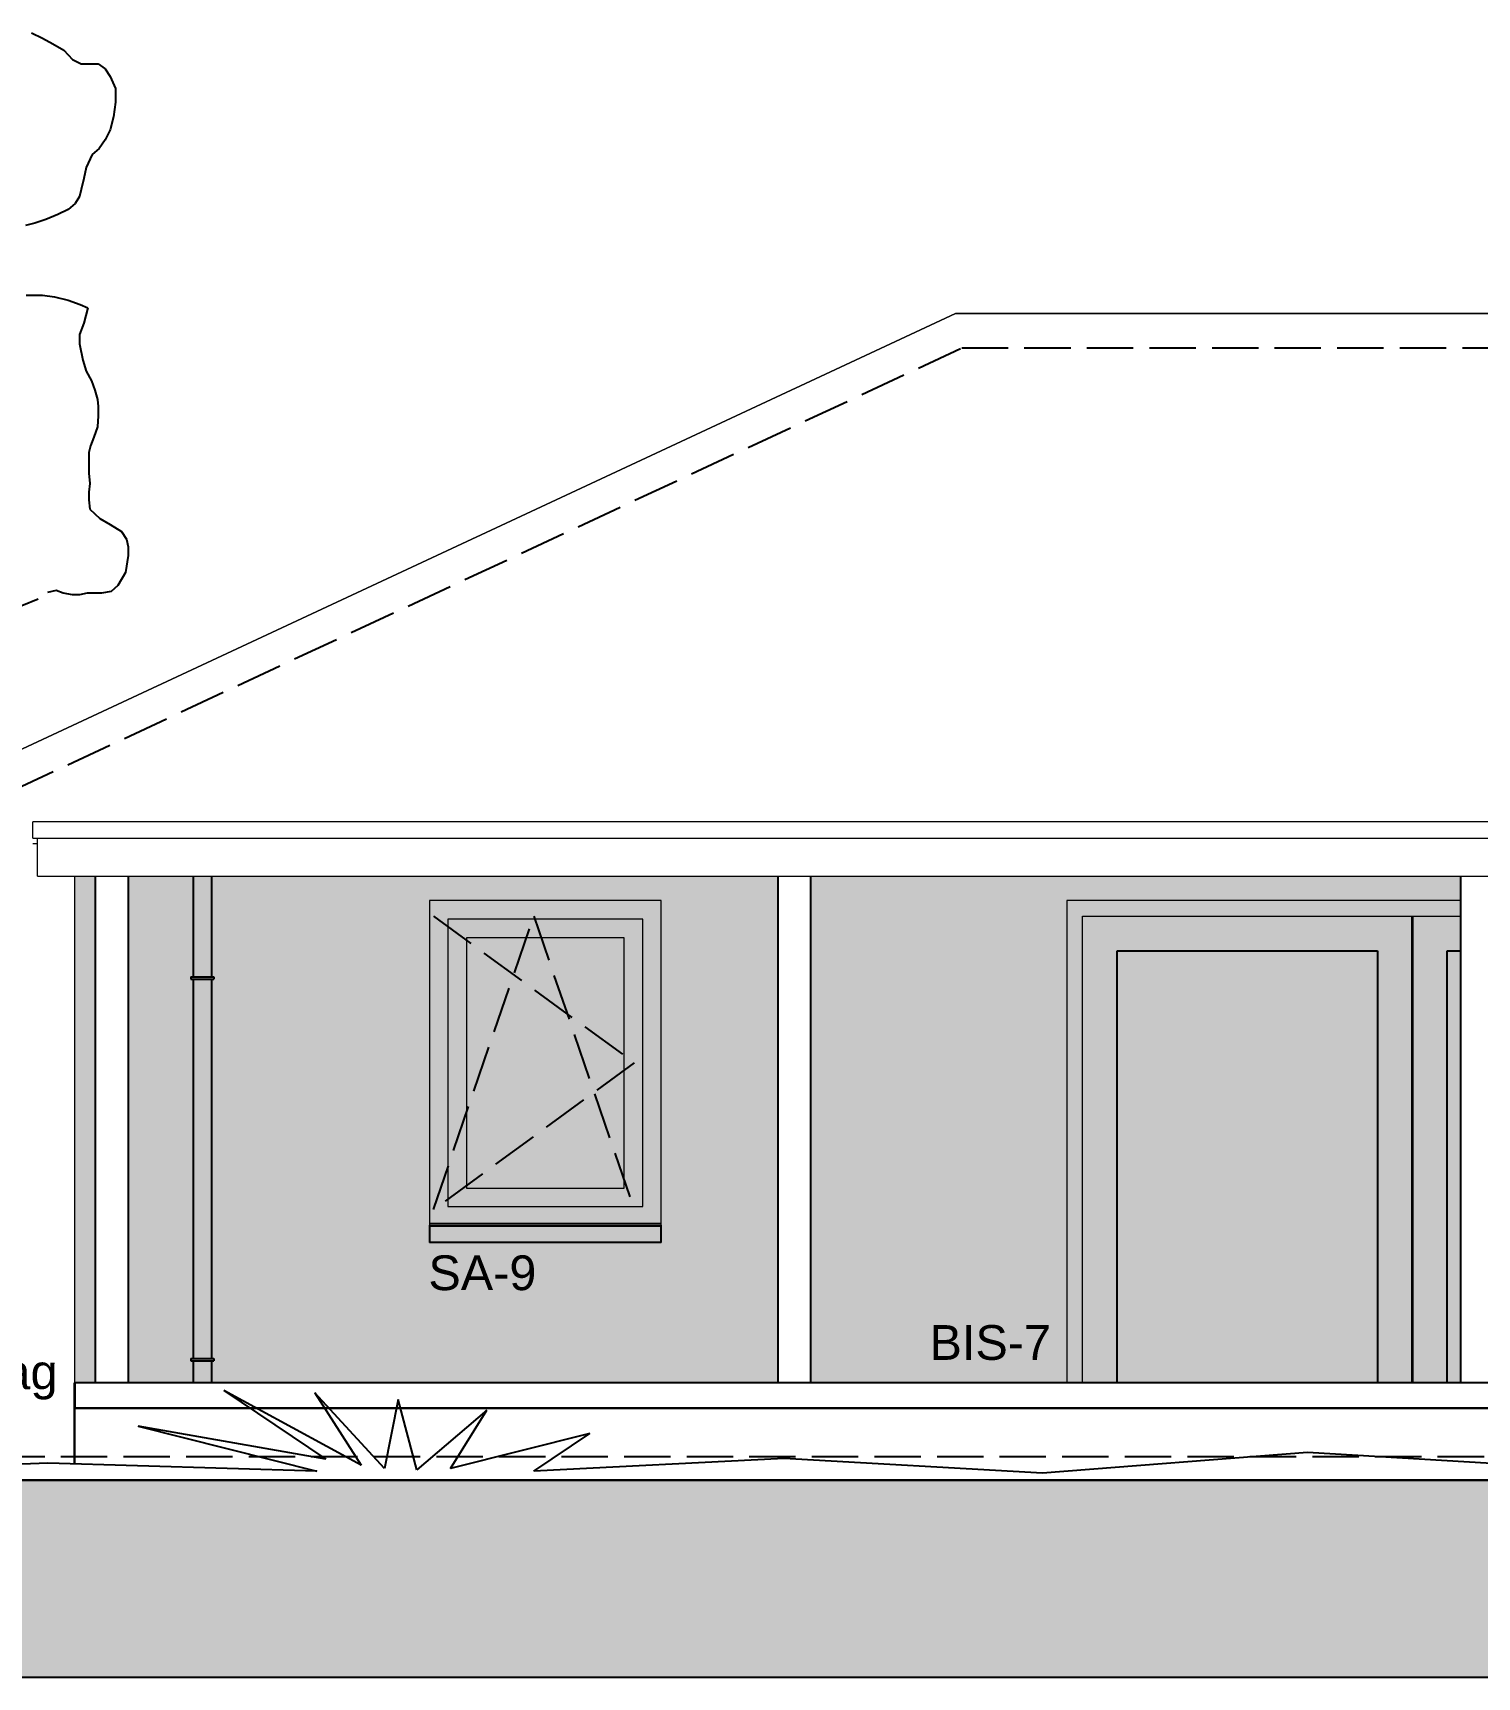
# Model space of a CAD drawing. Header units: millimetres. Extents: x 0 to 1200, y 0 to 841.
# Drawn here: x 818.3 to 880.6, y 662.8 to 733.7 of the extents above; entities that cross this region are included whole.
import ezdxf

# ---------------------------------------------------------------- set-up
doc = ezdxf.new("R2010")
doc.units = ezdxf.units.MM
doc.linetypes.add('PUNKT2_S9', pattern=[1, 0, -1])
doc.linetypes.add('VERDECKT2_S2', pattern=[2.7, 2, -0.7])
doc.layers.add('Standard', color=7, linetype='Continuous', lineweight=25)
doc.styles.add('ARIAL', font='arial.ttf')

msp = doc.modelspace()

# ---------------------------------------------------------------- hatches: boundary and pattern name
at = {"layer": 'Standard', "linetype": 'PUNKT2_S9', "lineweight": 25}
h = msp.add_hatch(color=8, dxfattribs=at)
h.paths.add_polyline_path([(881.281, 675.503), (911.648, 675.503), (911.648, 697.363), (881.281, 697.363)])
h.paths.add_polyline_path([(820.958, 675.503), (820.958, 697.363), (820.068, 697.363), (820.068, 675.503)])
h.paths.add_polyline_path([(822.378, 697.363), (822.378, 675.503), (850.409, 675.503), (850.409, 697.363)])
h.paths.add_polyline_path([(851.829, 675.503), (879.861, 675.503), (879.861, 697.363), (851.829, 697.363)])
at = {"layer": 'Standard', "linetype": 'PUNKT2_S9', "lineweight": -3}
h = msp.add_hatch(color=0, dxfattribs=at)
h.paths.add_polyline_path([(923.373, 668.869), (922.923, 668.873), (922.2, 668.873), (922.2, 667.477), (922.885, 667.477), (923.426, 667.492), (923.716, 667.544), (923.864, 667.634), (923.976, 667.777), (924.045, 667.961), (924.07, 668.19), (924.039, 668.441), (923.945, 668.636), (923.798, 668.779), (923.598, 668.854)])
h.paths.add_polyline_path([(1091.468, 671.303), (791.468, 671.303), (791.468, 662.803), (1091.468, 662.803)])
h.paths.add_polyline_path([(955.669, 665.23), (957.969, 665.23), (957.969, 664.303), (954.743, 664.303), (954.743, 669.758), (955.669, 669.758)], flags=16)
h.paths.add_polyline_path([(953.846, 668.873), (951.373, 668.873), (951.373, 667.654), (953.674, 667.654), (953.674, 666.727), (951.373, 666.727), (951.373, 665.23), (953.933, 665.23), (953.933, 664.303), (950.448, 664.303), (950.448, 669.803), (953.846, 669.803)], flags=16)
h.paths.add_polyline_path([(947.871, 665.732), (948.993, 669.803), (949.976, 669.803), (948.334, 664.303), (947.346, 664.303), (945.708, 669.803), (946.712, 669.803)], flags=16)
h.paths.add_polyline_path([(945.305, 669.803), (945.305, 668.873), (942.831, 668.873), (942.831, 667.654), (945.133, 667.654), (945.133, 666.727), (942.831, 666.727), (942.831, 665.23), (945.392, 665.23), (945.392, 664.303), (941.906, 664.303), (941.906, 669.803)], flags=16)
h.paths.add_polyline_path([(939.708, 668.711), (939.408, 668.887), (939.043, 668.948), (938.498, 668.831), (938.076, 668.486), (937.81, 667.912), (937.719, 667.117), (937.81, 666.261), (938.082, 665.646), (938.502, 665.282), (939.033, 665.158), (939.324, 665.192), (939.615, 665.293), (939.887, 665.447), (940.118, 665.628), (940.118, 666.325), (939.058, 666.325), (939.058, 667.252), (941.052, 667.252), (941.052, 665.061), (940.696, 664.742), (940.208, 664.464), (939.655, 664.273), (939.092, 664.21), (938.42, 664.299), (937.839, 664.57), (937.37, 665.013), (937.035, 665.605), (936.832, 666.311), (936.766, 667.071), (936.841, 667.883), (937.066, 668.599), (937.435, 669.188), (937.945, 669.623), (938.439, 669.83), (939.043, 669.897), (939.802, 669.788), (940.374, 669.466), (940.771, 668.955), (940.994, 668.28), (940.074, 668.073), (939.933, 668.437)], flags=16)
h.paths.add_polyline_path([(935.019, 666.25), (935.019, 669.803), (935.941, 669.803), (935.941, 666.322), (935.916, 665.718), (935.841, 665.271), (935.65, 664.839), (935.353, 664.498), (934.944, 664.28), (934.421, 664.21), (933.821, 664.321), (933.377, 664.663), (933.102, 665.226), (933.008, 666.003), (933.88, 666.123), (933.918, 665.718), (933.997, 665.454), (934.184, 665.234), (934.453, 665.158), (934.715, 665.211), (934.89, 665.368), (934.987, 665.695)], flags=16)
h.paths.add_polyline_path([(932.483, 669.803), (932.483, 664.303), (931.558, 664.303), (931.558, 669.803)], flags=16)
h.paths.add_polyline_path([(929.685, 668.873), (927.549, 668.873), (927.549, 669.803), (930.904, 669.803), (930.904, 668.941), (928.394, 665.23), (931.001, 665.23), (931.001, 664.303), (927.278, 664.303), (927.278, 665.305)], flags=16)
h.paths.add_polyline_path([(924.288, 669.653), (924.589, 669.45), (924.823, 669.128), (924.974, 668.722), (925.023, 668.261), (924.948, 667.695), (924.72, 667.237), (924.342, 666.91), (923.813, 666.73), (924.088, 666.51), (924.308, 666.269), (924.539, 665.92), (924.836, 665.377), (925.395, 664.303), (924.288, 664.303), (923.619, 665.5), (923.32, 666.021), (923.132, 666.307), (922.997, 666.449), (922.854, 666.535), (922.663, 666.584), (922.388, 666.599), (922.2, 666.599), (922.2, 664.303), (921.275, 664.303), (921.275, 669.803), (923.223, 669.803), (923.858, 669.766)], flags=16)
h.paths.add_polyline_path([(920.487, 665.23), (920.487, 664.303), (917.001, 664.303), (917.001, 669.803), (920.4, 669.803), (920.4, 668.873), (917.926, 668.873), (917.926, 667.654), (920.228, 667.654), (920.228, 666.727), (917.926, 666.727), (917.926, 665.23)], flags=16)
h.paths.add_polyline_path([(914.065, 666.884), (913.315, 665.965), (913.315, 664.303), (912.389, 664.303), (912.389, 669.803), (913.315, 669.803), (913.315, 667.361), (915.184, 669.803), (916.429, 669.803), (914.703, 667.661), (916.523, 664.303), (915.325, 664.303)], flags=16)
h.paths.add_polyline_path([(910.538, 669.803), (911.398, 669.803), (911.398, 664.303), (910.47, 664.303), (908.622, 667.89), (908.622, 664.303), (907.762, 664.303), (907.762, 669.803), (908.663, 669.803), (910.538, 666.13)], flags=16)
h.paths.add_polyline_path([(905.946, 664.303), (905.946, 669.803), (906.871, 669.803), (906.871, 664.303)], flags=16)
h.paths.add_polyline_path([(903.013, 669.758), (903.013, 665.23), (905.314, 665.23), (905.314, 664.303), (902.088, 664.303), (902.088, 669.758)], flags=16)

# ---------------------------------------------------------------- linework, layer by layer
at = {"layer": 'Standard', "color": 7, "linetype": 'Continuous', "lineweight": -3}
for p, q in [((818.195, 733.741), (818.674, 733.518)), ((818.674, 733.518), (819.119, 733.262)), ((819.119, 733.262), (819.599, 733.001)), ((819.599, 733.001), (819.969, 732.596)), ((819.969, 732.596), (820.338, 732.411)), ((820.338, 732.411), (820.634, 732.411)), ((820.634, 732.411), (821.077, 732.411)), ((821.077, 732.411), (821.373, 732.189)), ((821.373, 732.189), (821.595, 731.856)), ((821.595, 731.856), (821.816, 731.338)), ((821.816, 730.746), (821.742, 730.119)), ((821.816, 731.338), (821.816, 730.746)), ((821.742, 730.119), (821.595, 729.565)), ((821.595, 729.565), (821.373, 729.12)), ((821.114, 728.753), (820.818, 728.492)), ((821.373, 729.12), (821.114, 728.753)), ((820.56, 727.938), (820.449, 727.459)), ((820.818, 728.492), (820.56, 727.938)), ((820.449, 727.459), (820.338, 726.978)), ((820.264, 726.683), (820.079, 726.386)), ((820.338, 726.978), (820.264, 726.683)), ((819.34, 725.907), (818.823, 725.684)), ((819.783, 726.127), (819.34, 725.907)), ((820.079, 726.386), (819.783, 726.127)), ((818.342, 725.535), (817.935, 725.425)), ((818.823, 725.684), (818.342, 725.535)), ((817.972, 722.43), (818.379, 722.43)), ((818.379, 722.43), (818.674, 722.43)), ((818.674, 722.43), (819.193, 722.358)), ((819.193, 722.358), (819.783, 722.21)), ((819.783, 722.21), (820.301, 722.025)), ((820.301, 722.025), (820.634, 721.877)), ((820.634, 721.877), (820.449, 721.213)), ((820.449, 721.213), (820.264, 720.732)), ((820.264, 720.732), (820.264, 720.324)), ((820.264, 720.324), (820.412, 719.622)), ((820.412, 719.622), (820.56, 719.143)), ((820.56, 719.143), (820.781, 718.736)), ((820.781, 718.736), (820.929, 718.331)), ((820.929, 718.331), (821.04, 717.924)), ((821.04, 717.924), (821.077, 717.629)), ((821.077, 717.219), (821.04, 716.74)), ((821.077, 717.629), (821.077, 717.219)), ((821.04, 716.74), (820.893, 716.297)), ((820.745, 715.928), (820.671, 715.631)), ((820.893, 716.297), (820.745, 715.928)), ((820.671, 715.631), (820.671, 715.226)), ((820.671, 715.226), (820.671, 714.744)), ((820.671, 714.744), (820.708, 714.301)), ((820.708, 714.301), (820.671, 713.932)), ((820.671, 713.932), (820.671, 713.599)), ((820.671, 713.599), (820.708, 713.192)), ((820.708, 713.192), (821.151, 712.785)), ((821.151, 712.785), (821.595, 712.528)), ((821.595, 712.528), (822.075, 712.231)), ((822.075, 712.231), (822.297, 711.898)), ((822.297, 711.898), (822.371, 711.567)), ((822.371, 711.567), (822.371, 711.196)), ((822.371, 711.196), (822.26, 710.458)), ((822.26, 710.458), (821.928, 709.902)), ((819.266, 709.682), (818.886, 709.601)), ((819.562, 709.572), (819.266, 709.682)), ((819.969, 709.497), (819.562, 709.572)), ((820.264, 709.497), (819.969, 709.497)), ((820.597, 709.572), (820.264, 709.497)), ((820.929, 709.572), (820.597, 709.572)), ((821.225, 709.572), (820.929, 709.572)), ((821.632, 709.644), (821.225, 709.572)), ((821.928, 709.902), (821.632, 709.644)), ((818.491, 709.313), (817.788, 709.016)), ((825.167, 697.363), (825.167, 693.015)), ((825.967, 697.363), (825.967, 693.015)), ((825.067, 693.015), (825.067, 692.912)), ((825.068, 693.015), (825.069, 693.015)), ((825.068, 692.912), (825.069, 692.912)), ((825.069, 693.015), (825.072, 693.015)), ((825.069, 692.912), (825.072, 692.912)), ((825.072, 693.015), (825.075, 693.015)), ((825.072, 692.912), (825.075, 692.912)), ((825.075, 693.015), (825.079, 693.015)), ((825.075, 692.912), (825.079, 692.912)), ((825.079, 693.015), (825.084, 693.015)), ((825.079, 692.912), (825.084, 692.912)), ((825.084, 693.015), (825.091, 693.015)), ((825.084, 692.912), (825.091, 692.912)), ((825.091, 693.015), (825.098, 693.015)), ((825.091, 692.912), (825.098, 692.912)), ((825.098, 693.015), (825.105, 693.015)), ((825.098, 692.912), (825.105, 692.912)), ((825.105, 693.015), (825.114, 693.015)), ((825.105, 692.912), (825.114, 692.912)), ((825.114, 693.015), (825.124, 693.015)), ((825.114, 692.912), (825.124, 692.912)), ((825.124, 693.015), (825.134, 693.015)), ((825.124, 692.912), (825.134, 692.912)), ((825.134, 693.015), (825.146, 693.015)), ((825.134, 692.912), (825.146, 692.912)), ((825.146, 693.015), (825.158, 693.015)), ((825.146, 692.912), (825.158, 692.912)), ((825.158, 693.015), (825.171, 693.015)), ((825.158, 692.912), (825.171, 692.912)), ((825.167, 692.912), (825.167, 676.551)), ((825.171, 693.015), (825.184, 693.015)), ((825.171, 692.912), (825.184, 692.912)), ((825.184, 693.015), (825.199, 693.015)), ((825.184, 692.912), (825.199, 692.912)), ((825.199, 693.015), (825.214, 693.015)), ((825.199, 692.912), (825.214, 692.912)), ((825.214, 693.015), (825.23, 693.015)), ((825.214, 692.912), (825.23, 692.912)), ((825.23, 693.015), (825.246, 693.015)), ((825.23, 692.912), (825.246, 692.912)), ((825.246, 693.015), (825.263, 693.015)), ((825.246, 692.912), (825.263, 692.912)), ((825.263, 693.015), (825.281, 693.015)), ((825.263, 692.912), (825.281, 692.912)), ((825.281, 693.015), (825.299, 693.015)), ((825.281, 692.912), (825.299, 692.912)), ((825.299, 693.015), (825.317, 693.015)), ((825.299, 692.912), (825.317, 692.912)), ((825.317, 693.015), (825.337, 693.015)), ((825.317, 692.912), (825.337, 692.912)), ((825.337, 693.015), (825.356, 693.015)), ((825.337, 692.912), (825.356, 692.912)), ((825.356, 693.015), (825.376, 693.015)), ((825.356, 692.912), (825.376, 692.912)), ((825.376, 693.015), (825.396, 693.015)), ((825.376, 692.912), (825.396, 692.912)), ((825.396, 693.015), (825.417, 693.015)), ((825.396, 692.912), (825.417, 692.912)), ((825.417, 693.015), (825.438, 693.015)), ((825.417, 692.912), (825.438, 692.912)), ((825.438, 693.015), (825.459, 693.015)), ((825.438, 692.912), (825.459, 692.912)), ((825.459, 693.015), (825.481, 693.015)), ((825.459, 692.912), (825.481, 692.912)), ((825.481, 693.015), (825.502, 693.015)), ((825.481, 692.912), (825.502, 692.912)), ((825.502, 693.015), (825.524, 693.015)), ((825.502, 692.912), (825.524, 692.912)), ((825.524, 693.015), (825.546, 693.015)), ((825.524, 692.912), (825.546, 692.912)), ((825.546, 693.015), (825.567, 693.015)), ((825.546, 692.912), (825.567, 692.912)), ((825.567, 693.015), (825.589, 693.015)), ((825.567, 692.912), (825.589, 692.912)), ((825.589, 693.015), (825.611, 693.015)), ((825.589, 692.912), (825.611, 692.912)), ((825.611, 693.015), (825.633, 693.015)), ((825.611, 692.912), (825.633, 692.912)), ((825.633, 693.015), (825.654, 693.015)), ((825.633, 692.912), (825.654, 692.912)), ((825.654, 693.015), (825.676, 693.015)), ((825.654, 692.912), (825.676, 692.912)), ((825.676, 693.015), (825.697, 693.015)), ((825.676, 692.912), (825.697, 692.912)), ((825.697, 693.015), (825.718, 693.015)), ((825.697, 692.912), (825.718, 692.912)), ((825.718, 693.015), (825.738, 693.015)), ((825.718, 692.912), (825.738, 692.912)), ((825.738, 693.015), (825.759, 693.015)), ((825.738, 692.912), (825.759, 692.912)), ((825.759, 693.015), (825.779, 693.015)), ((825.759, 692.912), (825.779, 692.912)), ((825.779, 693.015), (825.798, 693.015)), ((825.779, 692.912), (825.798, 692.912)), ((825.798, 693.015), (825.817, 693.015)), ((825.798, 692.912), (825.817, 692.912)), ((825.817, 693.015), (825.836, 693.015)), ((825.817, 692.912), (825.836, 692.912)), ((825.836, 693.015), (825.854, 693.015)), ((825.836, 692.912), (825.854, 692.912)), ((825.854, 693.015), (825.872, 693.015)), ((825.854, 692.912), (825.872, 692.912)), ((825.872, 693.015), (825.889, 693.015)), ((825.872, 692.912), (825.889, 692.912)), ((825.889, 693.015), (825.905, 693.015)), ((825.889, 692.912), (825.905, 692.912)), ((825.905, 693.015), (825.921, 693.015)), ((825.905, 692.912), (825.921, 692.912)), ((825.921, 693.015), (825.936, 693.015)), ((825.921, 692.912), (825.936, 692.912)), ((825.936, 693.015), (825.95, 693.015)), ((825.936, 692.912), (825.95, 692.912)), ((825.95, 693.015), (825.964, 693.015)), ((825.95, 692.912), (825.964, 692.912)), ((825.964, 693.015), (825.977, 693.015)), ((825.964, 692.912), (825.977, 692.912)), ((825.967, 692.912), (825.967, 676.551)), ((825.977, 693.015), (825.989, 693.015)), ((825.977, 692.912), (825.989, 692.912)), ((825.989, 693.015), (826, 693.015)), ((825.989, 692.912), (826, 692.912)), ((826, 693.015), (826.011, 693.015)), ((826, 692.912), (826.011, 692.912)), ((826.011, 693.015), (826.021, 693.015)), ((826.011, 692.912), (826.021, 692.912)), ((826.021, 693.015), (826.029, 693.015)), ((826.021, 692.912), (826.029, 692.912)), ((826.029, 693.015), (826.037, 693.015)), ((826.029, 692.912), (826.037, 692.912)), ((826.037, 693.015), (826.044, 693.015)), ((826.037, 692.912), (826.044, 692.912)), ((826.044, 693.015), (826.05, 693.015)), ((826.044, 692.912), (826.05, 692.912)), ((826.05, 693.015), (826.056, 693.015)), ((826.05, 692.912), (826.056, 692.912)), ((826.056, 693.015), (826.06, 693.015)), ((826.056, 692.912), (826.06, 692.912)), ((826.06, 693.015), (826.063, 693.015)), ((826.06, 692.912), (826.063, 692.912)), ((826.063, 693.015), (826.066, 693.015)), ((826.063, 692.912), (826.066, 692.912)), ((826.066, 693.015), (826.067, 693.015)), ((826.066, 692.912), (826.067, 692.912)), ((826.067, 693.015), (826.067, 692.912)), ((825.067, 676.551), (825.067, 676.448)), ((825.068, 676.551), (825.069, 676.551)), ((825.068, 676.448), (825.069, 676.448)), ((825.069, 676.551), (825.072, 676.551)), ((825.069, 676.448), (825.072, 676.448)), ((825.072, 676.551), (825.075, 676.551)), ((825.072, 676.448), (825.075, 676.448)), ((825.075, 676.551), (825.079, 676.551)), ((825.075, 676.448), (825.079, 676.448)), ((825.079, 676.551), (825.084, 676.551)), ((825.079, 676.448), (825.084, 676.448)), ((825.084, 676.551), (825.091, 676.551)), ((825.084, 676.448), (825.091, 676.448)), ((825.091, 676.551), (825.098, 676.551)), ((825.091, 676.448), (825.098, 676.448)), ((825.098, 676.551), (825.105, 676.551)), ((825.098, 676.448), (825.105, 676.448)), ((825.105, 676.551), (825.114, 676.551)), ((825.105, 676.448), (825.114, 676.448)), ((825.114, 676.551), (825.124, 676.551)), ((825.114, 676.448), (825.124, 676.448)), ((825.124, 676.551), (825.134, 676.551)), ((825.124, 676.448), (825.134, 676.448)), ((825.134, 676.551), (825.146, 676.551)), ((825.134, 676.448), (825.146, 676.448)), ((825.146, 676.551), (825.158, 676.551)), ((825.146, 676.448), (825.158, 676.448)), ((825.158, 676.551), (825.171, 676.551)), ((825.158, 676.448), (825.171, 676.448)), ((825.167, 676.448), (825.167, 675.503)), ((825.171, 676.551), (825.184, 676.551)), ((825.171, 676.448), (825.184, 676.448)), ((825.184, 676.551), (825.199, 676.551)), ((825.184, 676.448), (825.199, 676.448)), ((825.199, 676.551), (825.214, 676.551)), ((825.199, 676.448), (825.214, 676.448)), ((825.214, 676.551), (825.23, 676.551)), ((825.214, 676.448), (825.23, 676.448)), ((825.23, 676.551), (825.246, 676.551)), ((825.23, 676.448), (825.246, 676.448)), ((825.246, 676.551), (825.263, 676.551)), ((825.246, 676.448), (825.263, 676.448)), ((825.263, 676.551), (825.281, 676.551)), ((825.263, 676.448), (825.281, 676.448)), ((825.281, 676.551), (825.299, 676.551)), ((825.281, 676.448), (825.299, 676.448)), ((825.299, 676.551), (825.317, 676.551)), ((825.299, 676.448), (825.317, 676.448)), ((825.317, 676.551), (825.337, 676.551)), ((825.317, 676.448), (825.337, 676.448)), ((825.337, 676.551), (825.356, 676.551)), ((825.337, 676.448), (825.356, 676.448)), ((825.356, 676.551), (825.376, 676.551)), ((825.356, 676.448), (825.376, 676.448)), ((825.376, 676.551), (825.396, 676.551)), ((825.376, 676.448), (825.396, 676.448)), ((825.396, 676.551), (825.417, 676.551)), ((825.396, 676.448), (825.417, 676.448)), ((825.417, 676.551), (825.438, 676.551)), ((825.417, 676.448), (825.438, 676.448)), ((825.438, 676.551), (825.459, 676.551)), ((825.438, 676.448), (825.459, 676.448)), ((825.459, 676.551), (825.481, 676.551)), ((825.459, 676.448), (825.481, 676.448)), ((825.481, 676.551), (825.502, 676.551)), ((825.481, 676.448), (825.502, 676.448)), ((825.502, 676.551), (825.524, 676.551)), ((825.502, 676.448), (825.524, 676.448)), ((825.524, 676.551), (825.546, 676.551)), ((825.524, 676.448), (825.546, 676.448)), ((825.546, 676.551), (825.567, 676.551)), ((825.546, 676.448), (825.567, 676.448)), ((825.567, 676.551), (825.589, 676.551)), ((825.567, 676.448), (825.589, 676.448)), ((825.589, 676.551), (825.611, 676.551)), ((825.589, 676.448), (825.611, 676.448)), ((825.611, 676.551), (825.633, 676.551)), ((825.611, 676.448), (825.633, 676.448)), ((825.633, 676.551), (825.654, 676.551)), ((825.633, 676.448), (825.654, 676.448)), ((825.654, 676.551), (825.676, 676.551)), ((825.654, 676.448), (825.676, 676.448)), ((825.676, 676.551), (825.697, 676.551)), ((825.676, 676.448), (825.697, 676.448)), ((825.697, 676.551), (825.718, 676.551)), ((825.697, 676.448), (825.718, 676.448)), ((825.718, 676.551), (825.738, 676.551)), ((825.718, 676.448), (825.738, 676.448)), ((825.738, 676.551), (825.759, 676.551)), ((825.738, 676.448), (825.759, 676.448)), ((825.759, 676.551), (825.779, 676.551)), ((825.759, 676.448), (825.779, 676.448)), ((825.779, 676.551), (825.798, 676.551)), ((825.779, 676.448), (825.798, 676.448)), ((825.798, 676.551), (825.817, 676.551)), ((825.798, 676.448), (825.817, 676.448)), ((825.817, 676.551), (825.836, 676.551)), ((825.817, 676.448), (825.836, 676.448)), ((825.836, 676.551), (825.854, 676.551)), ((825.836, 676.448), (825.854, 676.448)), ((825.854, 676.551), (825.872, 676.551)), ((825.854, 676.448), (825.872, 676.448)), ((825.872, 676.551), (825.889, 676.551)), ((825.872, 676.448), (825.889, 676.448)), ((825.889, 676.551), (825.905, 676.551)), ((825.889, 676.448), (825.905, 676.448)), ((825.905, 676.551), (825.921, 676.551)), ((825.905, 676.448), (825.921, 676.448)), ((825.921, 676.551), (825.936, 676.551)), ((825.921, 676.448), (825.936, 676.448)), ((825.936, 676.551), (825.95, 676.551)), ((825.936, 676.448), (825.95, 676.448)), ((825.95, 676.551), (825.964, 676.551)), ((825.95, 676.448), (825.964, 676.448)), ((825.964, 676.551), (825.977, 676.551)), ((825.964, 676.448), (825.977, 676.448)), ((825.967, 676.448), (825.967, 675.503)), ((825.977, 676.551), (825.989, 676.551)), ((825.977, 676.448), (825.989, 676.448)), ((825.989, 676.551), (826, 676.551)), ((825.989, 676.448), (826, 676.448)), ((826, 676.551), (826.011, 676.551)), ((826, 676.448), (826.011, 676.448)), ((826.011, 676.551), (826.021, 676.551)), ((826.011, 676.448), (826.021, 676.448)), ((826.021, 676.551), (826.029, 676.551)), ((826.021, 676.448), (826.029, 676.448)), ((826.029, 676.551), (826.037, 676.551)), ((826.029, 676.448), (826.037, 676.448)), ((826.037, 676.551), (826.044, 676.551)), ((826.037, 676.448), (826.044, 676.448)), ((826.044, 676.551), (826.05, 676.551)), ((826.044, 676.448), (826.05, 676.448)), ((826.05, 676.551), (826.056, 676.551)), ((826.05, 676.448), (826.056, 676.448)), ((826.056, 676.551), (826.06, 676.551)), ((826.056, 676.448), (826.06, 676.448)), ((826.06, 676.551), (826.063, 676.551)), ((826.06, 676.448), (826.063, 676.448)), ((826.063, 676.551), (826.066, 676.551)), ((826.063, 676.448), (826.066, 676.448)), ((826.066, 676.551), (826.067, 676.551)), ((826.066, 676.448), (826.067, 676.448)), ((826.067, 676.551), (826.067, 676.448)), ((820.068, 674.403), (882.771, 674.403))]:
    msp.add_line(p, q, dxfattribs=at)
at = {"layer": 'Standard', "color": 34, "linetype": 'Continuous', "lineweight": 18}
for p, q in [((811.043, 699.703), (858.068, 721.631)), ((858.068, 721.631), (811.043, 699.703)), ((911.968, 721.631), (858.068, 721.631)), ((858.068, 721.631), (911.968, 721.631))]:
    msp.add_line(p, q, dxfattribs=at)
at = {"layer": 'Standard', "color": 255, "linetype": 'VERDECKT2_S2', "lineweight": -3}
for p, q in [((814.868, 699.882), (858.334, 720.151)), ((858.334, 720.151), (911.968, 720.151))]:
    msp.add_line(p, q, dxfattribs=at)
at = {"layer": 'Standard', "color": 51, "linetype": 'Continuous', "lineweight": 18}
for p, q in [((911.968, 699.703), (818.258, 699.703)), ((818.258, 699.003), (818.258, 699.703)), ((818.258, 699.003), (911.968, 699.003)), ((818.458, 697.363), (818.458, 699.003)), ((818.458, 697.363), (911.968, 697.363)), ((844.568, 695.503), (836.168, 695.503)), ((836.168, 695.503), (836.168, 683.103)), ((844.568, 683.103), (844.568, 695.503)), ((863.541, 695.633), (879.861, 695.633)), ((863.541, 675.503), (863.541, 695.633)), ((843.768, 694.703), (836.968, 694.703)), ((836.968, 694.703), (836.968, 683.903)), ((843.768, 683.903), (843.768, 694.703)), ((836.968, 683.903), (843.768, 683.903)), ((836.168, 683.103), (844.568, 683.103))]:
    msp.add_line(p, q, dxfattribs=at)
at = {"layer": 'Standard', "color": 7, "linetype": 'Continuous', "lineweight": 18}
msp.add_line((818.458, 698.753), (818.258, 698.753), dxfattribs=at)
at = {"layer": 'Standard', "color": 36, "linetype": 'Continuous', "lineweight": 18}
for p, q in [((820.068, 675.503), (820.068, 697.363)), ((835.368, 696.303), (835.368, 682.307)), ((845.368, 696.303), (835.368, 696.303)), ((845.368, 682.307), (845.368, 696.303)), ((879.861, 696.303), (862.871, 696.303)), ((862.871, 696.303), (862.871, 675.503))]:
    msp.add_line(p, q, dxfattribs=at)
at = {"layer": 'Standard', "color": 36, "linetype": 'Continuous', "lineweight": -3}
for p, q in [((820.958, 675.503), (820.958, 697.363)), ((822.378, 675.503), (822.378, 697.363)), ((850.409, 675.503), (850.409, 697.363)), ((851.829, 675.503), (851.829, 697.363)), ((879.861, 675.503), (879.861, 697.363))]:
    msp.add_line(p, q, dxfattribs=at)
at = {"layer": 'Standard', "color": 117, "linetype": 'VERDECKT2_S2', "lineweight": -3}
for p, q in [((835.538, 695.633), (844.198, 689.303)), ((835.538, 682.973), (839.868, 695.633)), ((839.868, 695.633), (844.198, 682.973)), ((844.198, 689.303), (835.538, 682.973))]:
    msp.add_line(p, q, dxfattribs=at)
at = {"layer": 'Standard', "color": 51, "linetype": 'Continuous', "lineweight": -3}
for p, q in [((877.766, 675.503), (877.766, 695.633)), ((877.776, 695.633), (877.776, 675.503)), ((865.041, 694.133), (876.266, 694.133)), ((865.041, 675.503), (865.041, 694.133)), ((876.266, 694.133), (876.266, 675.503)), ((879.276, 694.133), (879.861, 694.133)), ((879.276, 675.503), (879.276, 694.133))]:
    msp.add_line(p, q, dxfattribs=at)
at = {"layer": 'Standard', "color": 117, "linetype": 'Continuous', "lineweight": -3}
for p, q in [((845.368, 682.353), (835.368, 682.353)), ((835.368, 682.307), (835.368, 682.253)), ((845.368, 682.253), (835.368, 682.253)), ((835.368, 682.253), (835.368, 681.553)), ((845.368, 682.253), (845.368, 682.307)), ((845.368, 681.553), (845.368, 682.253)), ((845.368, 681.553), (835.368, 681.553)), ((882.771, 674.403), (820.068, 674.403))]:
    msp.add_line(p, q, dxfattribs=at)
at = {"layer": 'Standard', "color": 26, "linetype": 'Continuous', "lineweight": -3}
for p, q in [((820.068, 675.503), (820.048, 675.503)), ((820.068, 675.503), (820.048, 675.503)), ((820.048, 671.999), (820.048, 675.503)), ((882.771, 675.503), (820.068, 675.503)), ((882.771, 675.503), (820.068, 675.503)), ((820.068, 671.998), (820.068, 675.503))]:
    msp.add_line(p, q, dxfattribs=at)
at = {"layer": 'Standard', "color": 5, "linetype": 'Continuous', "lineweight": -3}
for p, q in [((882.771, 675.503), (820.068, 675.503)), ((820.068, 675.503), (820.068, 674.403))]:
    msp.add_line(p, q, dxfattribs=at)
at = {"layer": 'Standard', "color": 96, "linetype": 'Continuous', "lineweight": -3}
for p, q in [((832.416, 671.947), (826.495, 675.174)), ((826.495, 675.174), (830.891, 672.204)), ((830.425, 675.066), (832.416, 671.947)), ((833.432, 671.803), (830.425, 675.066)), ((834.025, 674.78), (833.432, 671.803)), ((834.83, 671.746), (834.025, 674.78)), ((837.838, 674.322), (834.83, 671.746)), ((836.27, 671.803), (837.838, 674.322)), ((822.8, 673.635), (830.509, 671.689)), ((830.891, 672.204), (822.8, 673.635)), ((842.285, 673.32), (836.27, 671.803)), ((839.878, 671.694), (842.285, 673.32)), ((818.903, 672.032), (811.194, 671.746)), ((830.509, 671.689), (818.903, 672.032)), ((850.672, 672.233), (839.878, 671.694)), ((861.813, 671.603), (850.672, 672.233)), ((873.25, 672.49), (861.813, 671.603)), ((885.613, 671.764), (873.25, 672.49)), ((795.464, 671.303), (1091.468, 671.303))]:
    msp.add_line(p, q, dxfattribs=at)
at = {"layer": 'Standard', "color": 7, "linetype": 'VERDECKT2_S2', "lineweight": -3}
msp.add_line((1091.468, 672.303), (791.468, 672.303), dxfattribs=at)
at = {"layer": 'Standard', "color": 255, "linetype": 'Continuous', "lineweight": -3}
for p, q in [((1091.468, 671.303), (795.464, 671.303)), ((791.468, 662.803), (1091.468, 662.803))]:
    msp.add_line(p, q, dxfattribs=at)

# ---------------------------------------------------------------- texts
at = {"layer": 'Standard', "color": 30, "linetype": 'Continuous', "lineweight": 18, "char_height": 1.5, "attachment_point": 7, "style": 'ARIAL'}
for s, insert, width in [('\\W1.00;SA-9', (835.323, 679.477), 5.42468), ('\\W1.00;BIS-7', (856.944, 676.469), 5.99872)]:
    msp.add_mtext(s, dxfattribs=dict(at, insert=insert, width=width))
at = {"layer": 'Standard', "color": 117, "linetype": 'Continuous', "lineweight": -3, "insert": (806.743, 674.771), "char_height": 1.5, "width": 13.30457, "attachment_point": 7, "style": 'ARIAL'}
msp.add_mtext('\\W1.01;kopse\\~rollaag', dxfattribs=at)

doc.saveas('drawing.dxf')
